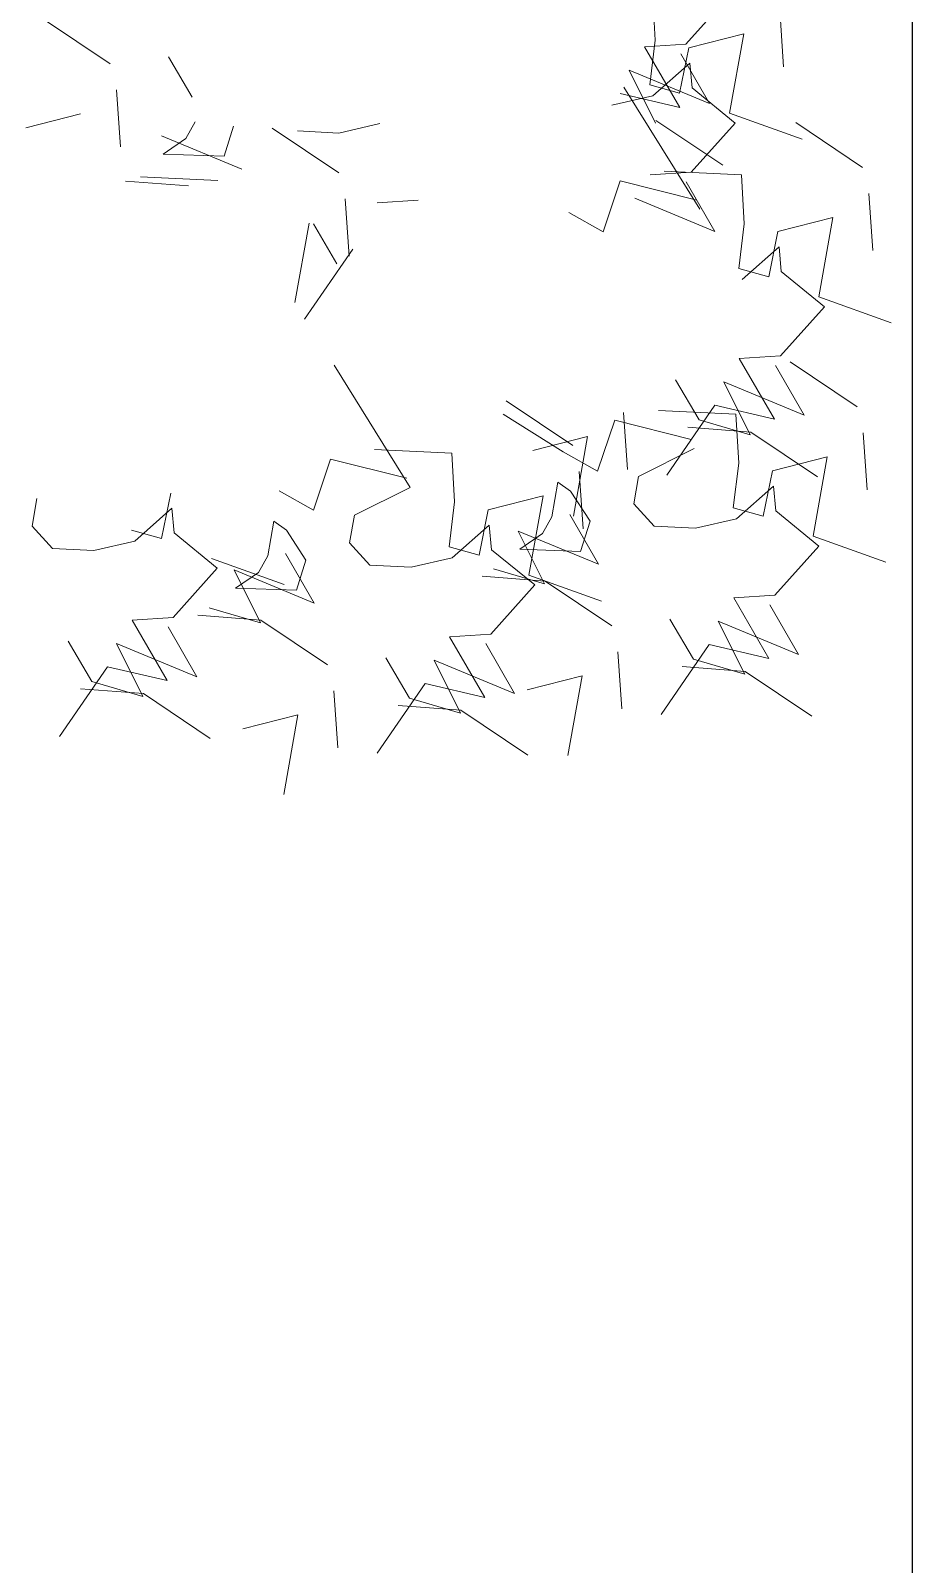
# Model space of a CAD drawing. Header units: inches. Extents: x 0.9 to 45.9, y 0.4 to 30.4.
# Drawn here: x 20.465 to 20.985, y 2.96 to 3.866 of the extents above; entities that cross this region are included whole.
import ezdxf

# ---------------------------------------------------------------- set-up
doc = ezdxf.new("R2010")
doc.units = ezdxf.units.IN
doc.header["$MEASUREMENT"] = 0
doc.layers.add('ARBOLES', color=3, linetype='Continuous', lineweight=0)
doc.layers.add('MUROS', color=9, linetype='Continuous')

# ---------------------------------------------------------------- blocks, each defined once
blk = doc.blocks.new('drbsh')
at = {"layer": 'ARBOLES'}
for p, q in [((2066.84128, 1325.3781), (2066.84305, 1325.34676)), ((2066.89103, 1325.37571), (2066.86269, 1325.344)), ((2066.92565, 1325.32954), (2066.92315, 1325.36625)), ((2066.49277, 1325.33151), (2066.44989, 1325.36028)), ((2066.86269, 1325.344), (2066.83627, 1325.34236)), ((2066.83627, 1325.34236), (2066.85883, 1325.30343)), ((2066.84305, 1325.34676), (2066.83955, 1325.31789)), ((2066.84305, 1325.34676), (2066.84305, 1325.34676)), ((2066.86472, 1325.34176), (2066.90002, 1325.35077)), ((2066.90002, 1325.35077), (2066.89089, 1325.29961)), ((2066.53024, 1325.33591), (2066.54538, 1325.31009)), ((2066.8588, 1325.31255), (2066.86472, 1325.34176)), ((2066.87795, 1325.3059), (2066.85949, 1325.33797)), ((2066.82636, 1325.32731), (2066.87795, 1325.3059)), ((2066.84332, 1325.29327), (2066.82636, 1325.32731)), ((2066.84161, 1325.31089), (2066.8654, 1325.33193)), ((2066.8654, 1325.33193), (2066.86684, 1325.31607)), ((2066.4993, 1325.27806), (2066.4968, 1325.31477)), ((2066.82288, 1325.31653), (2066.87181, 1325.23794)), ((2066.83955, 1325.31789), (2066.8588, 1325.31255)), ((2066.86684, 1325.31607), (2066.89461, 1325.29337)), ((2066.81526, 1325.30485), (2066.84161, 1325.31089)), ((2066.85883, 1325.30343), (2066.82057, 1325.31237)), ((2066.43838, 1325.29028), (2066.47367, 1325.29929)), ((2066.54142, 1325.28352), (2066.54739, 1325.29421)), ((2066.63975, 1325.28695), (2066.6661, 1325.29299)), ((2066.88648, 1325.2663), (2066.8436, 1325.29507)), ((2066.89461, 1325.29337), (2066.86627, 1325.26166)), ((2066.89089, 1325.29961), (2066.9376, 1325.283)), ((2066.97643, 1325.26485), (2066.93354, 1325.29362)), ((2066.52578, 1325.28512), (2066.57736, 1325.26371)), ((2066.52674, 1325.27342), (2066.54142, 1325.28352)), ((2066.57194, 1325.29136), (2066.56592, 1325.27202)), ((2066.63973, 1325.26127), (2066.59685, 1325.29004)), ((2066.61311, 1325.28829), (2066.63975, 1325.28695)), ((2066.56592, 1325.27202), (2066.52674, 1325.27342)), ((2066.54302, 1325.25288), (2066.50255, 1325.25605)), ((2066.51217, 1325.25882), (2066.5619, 1325.25638)), ((2066.80957, 1325.22334), (2066.82064, 1325.25624)), ((2066.82064, 1325.25624), (2066.86977, 1325.24384)), ((2066.86627, 1325.26166), (2066.83985, 1325.26002)), ((2066.84886, 1325.2624), (2066.89859, 1325.25996)), ((2066.88153, 1325.22356), (2066.86307, 1325.25563)), ((2066.89859, 1325.25996), (2066.90036, 1325.22862)), ((2066.64627, 1325.20782), (2066.64377, 1325.24453)), ((2066.69076, 1325.24376), (2066.66434, 1325.24212)), ((2066.82994, 1325.24497), (2066.88153, 1325.22356)), ((2066.98296, 1325.2114), (2066.98046, 1325.24811)), ((2066.78761, 1325.23572), (2066.78761, 1325.23572)), ((2066.78761, 1325.23572), (2066.80957, 1325.22334)), ((2066.62063, 1325.22905), (2066.61151, 1325.17789)), ((2066.62336, 1325.22851), (2066.6385, 1325.20269)), ((2066.90036, 1325.22862), (2066.89686, 1325.19975)), ((2066.90036, 1325.22862), (2066.90036, 1325.22862)), ((2066.92203, 1325.22362), (2066.95733, 1325.23263)), ((2066.95733, 1325.23263), (2066.9482, 1325.18147)), ((2066.91611, 1325.19441), (2066.92203, 1325.22362)), ((2066.64865, 1325.21213), (2066.61768, 1325.16718)), ((2066.89892, 1325.19275), (2066.92271, 1325.21379)), ((2066.92271, 1325.21379), (2066.92415, 1325.19793)), ((2066.89686, 1325.19975), (2066.91611, 1325.19441)), ((2066.92415, 1325.19793), (2066.95192, 1325.17523)), ((2066.95192, 1325.17523), (2066.92358, 1325.14352)), ((2066.9482, 1325.18147), (2066.9949, 1325.16486)), ((2066.63663, 1325.13753), (2066.68555, 1325.05894)), ((2066.92358, 1325.14352), (2066.89716, 1325.14188)), ((2066.89716, 1325.14188), (2066.91972, 1325.10295)), ((2066.93884, 1325.10542), (2066.92038, 1325.13749)), ((2066.97284, 1325.11091), (2066.92996, 1325.13968)), ((2066.85618, 1325.12827), (2066.87132, 1325.10245)), ((2066.88725, 1325.12683), (2066.93884, 1325.10542)), ((2066.90421, 1325.09279), (2066.88725, 1325.12683)), ((2066.74544, 1325.10619), (2066.78403, 1325.08178)), ((2066.79017, 1325.08585), (2066.74729, 1325.11462)), ((2066.82525, 1325.07042), (2066.82275, 1325.10713)), ((2066.84528, 1325.10846), (2066.89501, 1325.10602)), ((2066.88146, 1325.11189), (2066.8505, 1325.06694)), ((2066.91972, 1325.10295), (2066.88146, 1325.11189)), ((2066.89501, 1325.10602), (2066.89678, 1325.07468)), ((2066.80599, 1325.0694), (2066.81706, 1325.1023)), ((2066.81706, 1325.1023), (2066.86619, 1325.0899)), ((2066.90449, 1325.09459), (2066.86402, 1325.09776)), ((2066.87132, 1325.10245), (2066.90421, 1325.09279)), ((2066.76432, 1325.08264), (2066.79962, 1325.09165)), ((2066.79962, 1325.09165), (2066.79049, 1325.04049)), ((2066.94738, 1325.06582), (2066.90449, 1325.09459)), ((2066.97938, 1325.05746), (2066.97688, 1325.09417)), ((2066.62331, 1325.04434), (2066.63438, 1325.07724)), ((2066.63438, 1325.07724), (2066.68352, 1325.06484)), ((2066.66261, 1325.0834), (2066.71233, 1325.08096)), ((2066.71233, 1325.08096), (2066.71411, 1325.04962)), ((2066.78403, 1325.08178), (2066.78403, 1325.08178)), ((2066.78403, 1325.08178), (2066.80599, 1325.0694)), ((2066.86822, 1325.084), (2066.83237, 1325.0661)), ((2066.91845, 1325.06968), (2066.95375, 1325.07869)), ((2066.95375, 1325.07869), (2066.94462, 1325.02753)), ((2066.7967, 1325.0324), (2066.7942, 1325.06911)), ((2066.83237, 1325.0661), (2066.8293, 1325.04839)), ((2066.89678, 1325.07468), (2066.89328, 1325.04581)), ((2066.89678, 1325.07468), (2066.89678, 1325.07468)), ((2066.91252, 1325.04047), (2066.91845, 1325.06968)), ((2066.60135, 1325.05672), (2066.60135, 1325.05672)), ((2066.60135, 1325.05672), (2066.62331, 1325.04434)), ((2066.68555, 1325.05894), (2066.64969, 1325.04104)), ((2066.77662, 1325.04003), (2066.7805, 1325.06225)), ((2066.7805, 1325.06225), (2066.78869, 1325.05648)), ((2066.78869, 1325.05648), (2066.80118, 1325.03718)), ((2066.89534, 1325.03881), (2066.91912, 1325.05985)), ((2066.91912, 1325.05985), (2066.92057, 1325.04399)), ((2066.44553, 1325.05178), (2066.44246, 1325.03407)), ((2066.52569, 1325.02615), (2066.53161, 1325.05536)), ((2066.71411, 1325.04962), (2066.71061, 1325.02075)), ((2066.71411, 1325.04962), (2066.71411, 1325.04962)), ((2066.73578, 1325.04462), (2066.77107, 1325.05363)), ((2066.77107, 1325.05363), (2066.76195, 1325.00247)), ((2066.8293, 1325.04839), (2066.84234, 1325.03411)), ((2066.5085, 1325.02449), (2066.53229, 1325.04553)), ((2066.53229, 1325.04553), (2066.53373, 1325.02967)), ((2066.59395, 1325.01496), (2066.59782, 1325.03719)), ((2066.59782, 1325.03719), (2066.60601, 1325.03142)), ((2066.64969, 1325.04104), (2066.64662, 1325.02333)), ((2066.72985, 1325.01541), (2066.73578, 1325.04462)), ((2066.77066, 1325.02934), (2066.77662, 1325.04003)), ((2066.8066, 1325.00953), (2066.78815, 1325.0416)), ((2066.80118, 1325.03718), (2066.79515, 1325.01784)), ((2066.86899, 1325.03277), (2066.89534, 1325.03881)), ((2066.89328, 1325.04581), (2066.91252, 1325.04047)), ((2066.92057, 1325.04399), (2066.94834, 1325.02129)), ((2066.44246, 1325.03407), (2066.45551, 1325.01979)), ((2066.50644, 1325.03149), (2066.52569, 1325.02615)), ((2066.53373, 1325.02967), (2066.5615, 1325.00697)), ((2066.60601, 1325.03142), (2066.6185, 1325.01212)), ((2066.71266, 1325.01375), (2066.73645, 1325.03479)), ((2066.73645, 1325.03479), (2066.73789, 1325.01893)), ((2066.75501, 1325.03094), (2066.8066, 1325.00953)), ((2066.77197, 1324.9969), (2066.75501, 1325.03094)), ((2066.75598, 1325.01924), (2066.77066, 1325.02934)), ((2066.84234, 1325.03411), (2066.86899, 1325.03277)), ((2066.94462, 1325.02753), (2066.99132, 1325.01092)), ((2066.45551, 1325.01979), (2066.48215, 1325.01845)), ((2066.48215, 1325.01845), (2066.5085, 1325.02449)), ((2066.62393, 1324.98447), (2066.60547, 1325.01654)), ((2066.64662, 1325.02333), (2066.65967, 1325.00905)), ((2066.71061, 1325.02075), (2066.72985, 1325.01541)), ((2066.73789, 1325.01893), (2066.76566, 1324.99623)), ((2066.79515, 1325.01784), (2066.75598, 1325.01924)), ((2066.94834, 1325.02129), (2066.92, 1324.98958)), ((2066.5615, 1325.00697), (2066.53316, 1324.97526)), ((2066.55778, 1325.01321), (2066.60449, 1324.9966)), ((2066.58799, 1325.00428), (2066.59395, 1325.01496)), ((2066.6185, 1325.01212), (2066.61248, 1324.99278)), ((2066.65967, 1325.00905), (2066.68631, 1325.00771)), ((2066.68631, 1325.00771), (2066.71266, 1325.01375)), ((2066.57234, 1325.00588), (2066.62393, 1324.98447)), ((2066.5893, 1324.97184), (2066.57234, 1325.00588)), ((2066.5733, 1324.99418), (2066.58799, 1325.00428)), ((2066.77226, 1324.9987), (2066.73178, 1325.00187)), ((2066.73909, 1325.00656), (2066.77197, 1324.9969)), ((2066.76195, 1325.00247), (2066.80865, 1324.98586)), ((2066.81514, 1324.96993), (2066.77226, 1324.9987)), ((2066.61248, 1324.99278), (2066.5733, 1324.99418)), ((2066.76566, 1324.99623), (2066.73732, 1324.96452)), ((2066.92, 1324.98958), (2066.89358, 1324.98794)), ((2066.89358, 1324.98794), (2066.91614, 1324.94901)), ((2066.55641, 1324.9815), (2066.5893, 1324.97184)), ((2066.93526, 1324.95148), (2066.9168, 1324.98355)), ((2066.53316, 1324.97526), (2066.50674, 1324.97362)), ((2066.50674, 1324.97362), (2066.5293, 1324.93469)), ((2066.54842, 1324.93716), (2066.52996, 1324.96923)), ((2066.58958, 1324.97364), (2066.54911, 1324.97681)), ((2066.63247, 1324.94487), (2066.58958, 1324.97364)), ((2066.8526, 1324.97433), (2066.86774, 1324.94851)), ((2066.88367, 1324.97289), (2066.93526, 1324.95148)), ((2066.90063, 1324.93885), (2066.88367, 1324.97289)), ((2066.46576, 1324.96001), (2066.4809, 1324.93419)), ((2066.49683, 1324.95857), (2066.54842, 1324.93716)), ((2066.51379, 1324.92453), (2066.49683, 1324.95857)), ((2066.73732, 1324.96452), (2066.71091, 1324.96288)), ((2066.71091, 1324.96288), (2066.73346, 1324.92395)), ((2066.75258, 1324.92642), (2066.73413, 1324.95849)), ((2066.87788, 1324.95795), (2066.84692, 1324.913)), ((2066.91614, 1324.94901), (2066.87788, 1324.95795)), ((2066.66993, 1324.94927), (2066.68507, 1324.92345)), ((2066.701, 1324.94783), (2066.75258, 1324.92642)), ((2066.71795, 1324.91379), (2066.701, 1324.94783)), ((2066.82167, 1324.91648), (2066.81917, 1324.95319)), ((2066.86774, 1324.94851), (2066.90063, 1324.93885)), ((2066.49104, 1324.94363), (2066.46008, 1324.89868)), ((2066.5293, 1324.93469), (2066.49104, 1324.94363)), ((2066.76074, 1324.9287), (2066.79604, 1324.93771)), ((2066.79604, 1324.93771), (2066.78691, 1324.88655)), ((2066.90091, 1324.94065), (2066.86044, 1324.94381)), ((2066.94379, 1324.91188), (2066.90091, 1324.94065)), ((2066.51407, 1324.92633), (2066.4736, 1324.92949)), ((2066.4809, 1324.93419), (2066.51379, 1324.92453)), ((2066.639, 1324.89142), (2066.6365, 1324.92813)), ((2066.69521, 1324.93289), (2066.66425, 1324.88794)), ((2066.73346, 1324.92395), (2066.69521, 1324.93289)), ((2066.55696, 1324.89756), (2066.51407, 1324.92633)), ((2066.71824, 1324.91559), (2066.67777, 1324.91875)), ((2066.68507, 1324.92345), (2066.71795, 1324.91379)), ((2066.57807, 1324.90364), (2066.61337, 1324.91265)), ((2066.61337, 1324.91265), (2066.60424, 1324.86149)), ((2066.76112, 1324.88682), (2066.71824, 1324.91559))]:
    blk.add_line(p, q, dxfattribs=at)

msp = doc.modelspace()

# ---------------------------------------------------------------- linework, layer by layer
at = {"layer": 'MUROS'}
msp.add_line((20.98489, 5.20237, -0.074), (20.98489, 2.40237, -0.074), dxfattribs=at)

# ---------------------------------------------------------------- block references
at = {"layer": 'ARBOLES', "lineweight": 5, "xscale": 0.9180296296761412, "yscale": 0.9180296296761412, "zscale": 0.9180296296761412}
msp.add_blockref('drbsh', (-1876.59006, -1212.84753, -0.074), dxfattribs=at)

doc.saveas('drawing.dxf')
